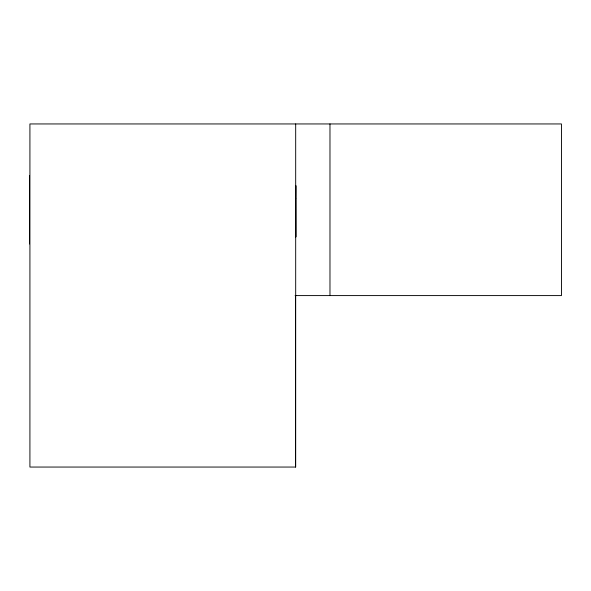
<?xml version="1.0" encoding="UTF-8"?>
<svg xmlns="http://www.w3.org/2000/svg" width="591" height="591" viewBox="0 0 591 591"><rect width="100%" height="100%" fill="white"/><g stroke="black" fill="none" stroke-linecap="round" stroke-linejoin="round"><path stroke-width="0.89" d="M295.079 295.589L561.45 295.589L561.45 123.947L29.919 123.947L29.919 467.053L295.685 467.053L295.685 123.947M329.977 123.947L329.977 295.589M295.537 295.5L295.537 467.053M29.55 175.387L29.55 243.972M295.766 198.465L295.832 237.043L295.832 185.611L295.766 198.465"/></g></svg>
